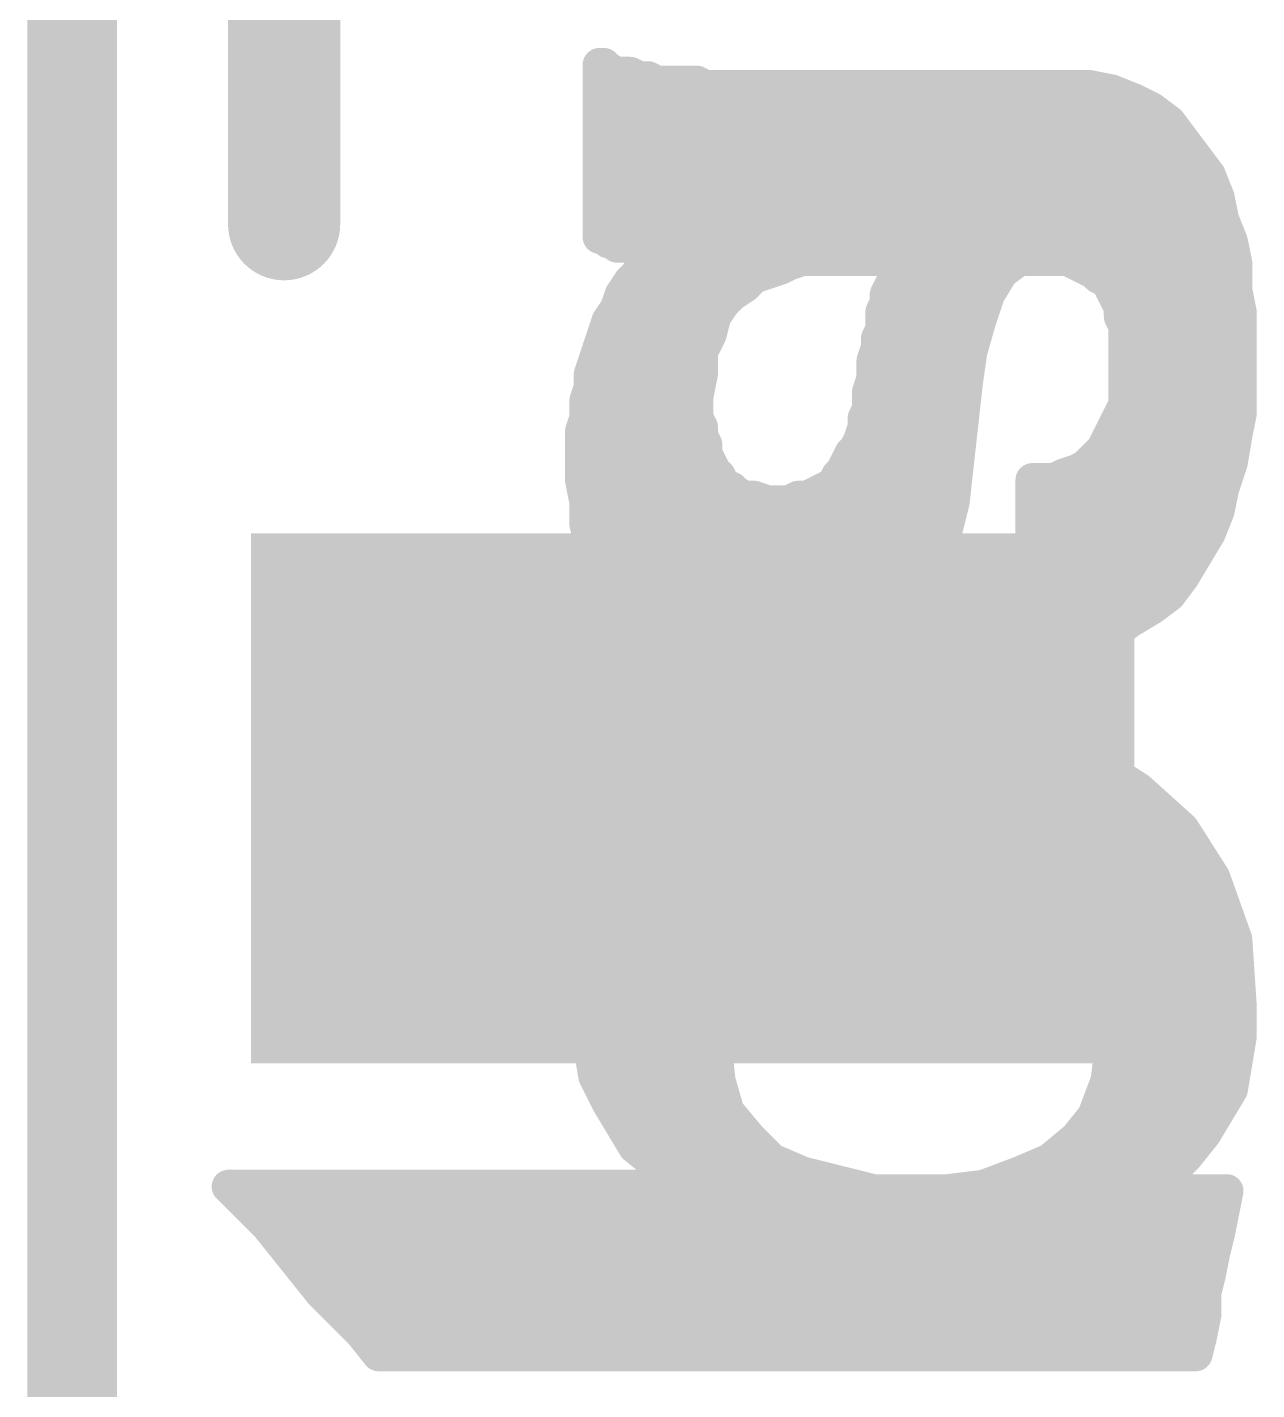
# Model space of a CAD drawing. Extents: x -41 to 66, y -16 to 27.
# Drawn here: x -0.102 to 2.682, y 9.831 to 12.916 of the extents above; entities that cross this region are included whole.
import ezdxf

# ---------------------------------------------------------------- set-up
doc = ezdxf.new("R2010")
doc.units = 0
for name, color, linetype in [('1', 12, 'CONTINUOUS'), ('16', 132, 'CONTINUOUS'), ('20', 31, 'CONTINUOUS'), ('21', 41, 'CONTINUOUS'), ('22', 40, 'CONTINUOUS')]:
    doc.layers.add(name, color=color, linetype=linetype)

# ---------------------------------------------------------------- blocks, each defined once
blk = doc.blocks.new('RECT')
blk.add_solid([(-0.5, -0.5), (0.5, -0.5), (-0.5, 0.5), (0.5, 0.5)])

msp = doc.modelspace()

# ---------------------------------------------------------------- linework, layer by layer
at = {"layer": '1', "const_width": 0.2032}
msp.add_lwpolyline([(0, 0), (0, 26.67)], dxfattribs=at)
at = {"layer": '16', "const_width": 0.2032}
msp.add_lwpolyline([(0, 0), (0, 26.67)], dxfattribs=at)
at = {"layer": '20', "const_width": 0.2032}
msp.add_lwpolyline([(0, 26.67), (0, 0)], dxfattribs=at)
at = {"layer": '21', "const_width": 0.254}
msp.add_lwpolyline([(0.48, 15.47), (0.48, 12.47)], dxfattribs=at)
at = {"layer": '21', "const_width": 0.127}
msp.add_lwpolyline([(0.4165, 12.47, 1), (0.5435, 12.47)], format="xyb", dxfattribs=at)
at = {"layer": '22', "const_width": 0.0762}
for points in [[(1.204, 12.831), (1.194, 12.831)], [(1.194, 12.831), (1.194, 12.441)], [(1.214, 12.821), (1.204, 12.831)], [(1.194, 12.8016), (1.2828, 12.8016)], [(1.234, 12.811), (1.214, 12.821)], [(1.264, 12.811), (1.234, 12.811)], [(1.284, 12.801), (1.264, 12.811)], [(1.304, 12.801), (1.284, 12.801)], [(1.324, 12.791), (1.304, 12.801)], [(1.414, 12.791), (1.324, 12.791)], [(1.434, 12.781), (1.414, 12.791)], [(2.304, 12.781), (1.434, 12.781)], [(2.354, 12.771), (2.304, 12.781)], [(2.404, 12.751), (2.354, 12.771)], [(2.444, 12.731), (2.404, 12.751)], [(1.194, 12.7254), (2.4515, 12.7254)], [(2.484, 12.701), (2.444, 12.731)], [(2.574, 12.581), (2.484, 12.701)], [(1.194, 12.6492), (2.5229, 12.6492)], [(2.594, 12.531), (2.574, 12.581)], [(1.194, 12.573), (2.5772, 12.573)], [(2.604, 12.481), (2.594, 12.531)], [(1.194, 12.4968), (2.6008, 12.4968)], [(2.624, 12.431), (2.604, 12.481)], [(1.194, 12.441), (1.204, 12.441)], [(1.204, 12.441), (1.214, 12.431)], [(1.214, 12.431), (1.224, 12.431)], [(1.224, 12.431), (1.234, 12.421)], [(2.634, 12.381), (2.624, 12.431)], [(1.234, 12.421), (1.264, 12.421)], [(1.264, 12.421), (1.274, 12.411)], [(1.2644, 12.4206), (2.6261, 12.4206)], [(1.274, 12.411), (1.334, 12.411)], [(1.334, 12.411), (1.304, 12.391)], [(1.304, 12.391), (1.284, 12.361)], [(1.544, 12.351), (1.604, 12.371)], [(1.604, 12.371), (1.624, 12.381)], [(1.624, 12.381), (1.654, 12.391)], [(1.654, 12.391), (1.884, 12.391)], [(1.884, 12.391), (1.864, 12.371)], [(1.864, 12.371), (1.864, 12.351)], [(2.104, 12.361), (2.144, 12.391)], [(2.144, 12.391), (2.254, 12.391)], [(2.254, 12.391), (2.314, 12.361)], [(2.634, 12.321), (2.634, 12.381)], [(1.264, 12.341), (1.244, 12.311)], [(1.284, 12.361), (1.264, 12.341)], [(1.2674, 12.3444), (1.5374, 12.3444)], [(1.524, 12.331), (1.544, 12.351)], [(1.864, 12.351), (1.844, 12.311)], [(1.8607, 12.3444), (2.094, 12.3444)], [(2.074, 12.311), (2.104, 12.361)], [(2.314, 12.361), (2.324, 12.351)], [(2.324, 12.351), (2.344, 12.341)], [(2.3372, 12.3444), (2.634, 12.3444)], [(2.344, 12.341), (2.374, 12.281)], [(1.244, 12.311), (1.234, 12.281)], [(1.474, 12.291), (1.494, 12.311)], [(1.494, 12.311), (1.524, 12.331)], [(1.844, 12.311), (1.844, 12.291)], [(2.054, 12.251), (2.074, 12.311)], [(2.644, 12.271), (2.634, 12.321)], [(1.234, 12.281), (1.214, 12.251)], [(1.454, 12.261), (1.474, 12.291)], [(1.844, 12.291), (1.834, 12.271)], [(2.374, 12.281), (2.374, 12.261)], [(1.214, 12.251), (1.174, 12.131)], [(1.2255, 12.2682), (1.4588, 12.2682)], [(1.444, 12.221), (1.454, 12.261)], [(1.834, 12.271), (1.834, 12.231)], [(1.834, 12.2682), (2.0597, 12.2682)], [(2.034, 12.181), (2.054, 12.251)], [(2.374, 12.2682), (2.644, 12.2682)], [(2.374, 12.261), (2.384, 12.241)], [(2.384, 12.241), (2.384, 12.061)], [(2.644, 12.041), (2.644, 12.271)], [(1.424, 12.181), (1.444, 12.221)], [(1.834, 12.231), (1.824, 12.211)], [(1.824, 12.211), (1.824, 12.191)], [(2.034, 12.181), (1.834, 12.231)], [(1.834, 12.231), (2.034, 12.181)], [(1.1943, 12.192), (1.4295, 12.192)], [(1.424, 12.131), (1.424, 12.181)], [(1.824, 12.191), (1.814, 12.161)], [(1.824, 12.192), (1.99, 12.192)], [(1.99, 12.192), (2.0371, 12.192)], [(2.024, 12.111), (2.034, 12.181)], [(2.384, 12.192), (2.644, 12.192)], [(1.814, 12.161), (1.814, 12.121)], [(1.174, 12.131), (1.174, 12.101)], [(1.414, 12.081), (1.424, 12.131)], [(1.814, 12.121), (1.804, 12.091)], [(1.174, 12.101), (1.164, 12.071)], [(1.174, 12.1158), (1.421, 12.1158)], [(1.804, 12.091), (1.804, 12.051)], [(1.8123, 12.1158), (2.0247, 12.1158)], [(2.004, 11.931), (2.024, 12.111)], [(2.384, 12.1158), (2.644, 12.1158)], [(1.164, 12.071), (1.164, 12.031)], [(1.414, 12.031), (1.414, 12.081)], [(2.384, 12.061), (2.334, 11.961)], [(1.164, 12.031), (1.154, 12.001)], [(1.164, 12.0396), (1.414, 12.0396)], [(1.424, 12.011), (1.414, 12.031)], [(1.804, 12.051), (1.794, 12.031)], [(1.794, 12.031), (1.794, 12.011)], [(1.7983, 12.0396), (2.0161, 12.0396)], [(2.3733, 12.0396), (2.6437, 12.0396)], [(2.634, 11.991), (2.644, 12.041)], [(1.154, 12.001), (1.154, 11.891)], [(1.424, 11.991), (1.424, 12.011)], [(1.794, 12.011), (1.784, 11.981)], [(1.794, 12.011), (2.004, 11.931)], [(2.004, 11.931), (1.794, 12.011)], [(1.154, 11.9634), (1.434, 11.9634)], [(1.434, 11.971), (1.424, 11.991)], [(1.434, 11.951), (1.434, 11.971)], [(1.784, 11.981), (1.774, 11.961)], [(1.7752, 11.9634), (1.919, 11.9634)], [(1.919, 11.9634), (2.0076, 11.9634)], [(2.3352, 11.9634), (2.6294, 11.9634)], [(2.624, 11.931), (2.634, 11.991)], [(1.454, 11.911), (1.434, 11.951)], [(1.764, 11.951), (1.744, 11.911)], [(1.774, 11.961), (1.764, 11.951)], [(2.334, 11.961), (2.294, 11.921)], [(1.464, 11.901), (1.454, 11.911)], [(1.744, 11.911), (1.734, 11.901)], [(1.994, 11.841), (2.004, 11.931)], [(2.274, 11.911), (2.244, 11.901)], [(2.294, 11.921), (2.274, 11.911)], [(2.604, 11.871), (2.624, 11.931)], [(1.154, 11.891), (1.164, 11.841)], [(1.1548, 11.8872), (1.4709, 11.8872)], [(1.474, 11.881), (1.464, 11.901)], [(1.494, 11.871), (1.474, 11.881)], [(1.504, 11.861), (1.494, 11.871)], [(1.724, 11.881), (1.664, 11.851)], [(1.734, 11.901), (1.724, 11.881)], [(1.7271, 11.8872), (1.9991, 11.8872)], [(2.224, 11.891), (2.174, 11.891)], [(2.174, 11.891), (2.174, 11.501)], [(2.174, 11.8872), (2.6094, 11.8872)], [(2.244, 11.901), (2.224, 11.891)], [(2.594, 11.821), (2.604, 11.871)], [(1.164, 11.841), (1.164, 11.791)], [(1.524, 11.851), (1.504, 11.861)], [(1.544, 11.851), (1.524, 11.851)], [(1.574, 11.841), (1.544, 11.851)], [(1.624, 11.841), (1.574, 11.841)], [(1.644, 11.851), (1.624, 11.841)], [(1.664, 11.851), (1.644, 11.851)], [(1.974, 11.761), (1.994, 11.841)], [(1.164, 11.811), (1.9865, 11.811)], [(2.174, 11.811), (2.59, 11.811)], [(2.574, 11.771), (2.594, 11.821)], [(1.164, 11.791), (1.174, 11.751)], [(1.174, 11.751), (1.194, 11.701)], [(1.944, 11.681), (1.974, 11.761)], [(2.514, 11.671), (2.574, 11.771)], [(1.1805, 11.7348), (1.9642, 11.7348)], [(2.174, 11.7348), (2.5523, 11.7348)], [(1.194, 11.701), (1.214, 11.661)], [(1.214, 11.661), (1.234, 11.631)], [(1.2156, 11.6586), (1.9312, 11.6586)], [(1.904, 11.611), (1.944, 11.681)], [(2.174, 11.6586), (2.5047, 11.6586)], [(2.484, 11.631), (2.514, 11.671)], [(1.234, 11.631), (1.254, 11.591)], [(2.444, 11.601), (2.484, 11.631)], [(1.844, 11.541), (1.904, 11.611)], [(2.394, 11.571), (2.444, 11.601)], [(1.254, 11.591), (1.284, 11.561)], [(1.2626, 11.5824), (1.8795, 11.5824)], [(2.174, 11.5824), (2.413, 11.5824)], [(2.354, 11.541), (2.394, 11.571)], [(1.284, 11.561), (1.314, 11.541)], [(1.314, 11.541), (1.354, 11.511)], [(1.774, 11.501), (1.844, 11.541)], [(2.294, 11.521), (2.354, 11.541)], [(1.354, 11.511), (1.384, 11.491)], [(1.3612, 11.5062), (1.7831, 11.5062)], [(1.684, 11.471), (1.774, 11.501)], [(2.174, 11.501), (2.294, 11.521)], [(2.174, 11.5062), (2.2052, 11.5062)], [(1.384, 11.491), (1.434, 11.481)], [(1.434, 11.481), (1.474, 11.461)], [(1.574, 11.451), (1.684, 11.471)], [(1.474, 11.461), (1.524, 11.461)], [(1.524, 11.461), (1.574, 11.451)], [(1.744, 11.331), (1.614, 11.301)], [(1.884, 11.341), (1.744, 11.331)], [(1.894, 10.951), (1.884, 11.341)], [(2.034, 11.331), (1.884, 11.341)], [(1.884, 11.341), (1.894, 10.951)], [(2.174, 11.301), (2.034, 11.331)], [(1.614, 11.301), (1.494, 11.251)], [(2.304, 11.261), (2.174, 11.301)], [(1.5578, 11.2776), (1.8856, 11.2776)], [(1.8856, 11.2776), (2.2501, 11.2776)], [(2.414, 11.191), (2.304, 11.261)], [(1.494, 11.251), (1.384, 11.191)], [(1.494, 11.251), (1.654, 10.911)], [(1.654, 10.911), (1.494, 11.251)], [(1.4031, 11.2014), (1.5173, 11.2014)], [(1.5173, 11.2014), (1.8876, 11.2014)], [(1.8876, 11.2014), (2.3977, 11.2014)], [(1.384, 11.191), (1.294, 11.101)], [(2.514, 11.101), (2.414, 11.191)], [(1.294, 11.101), (1.214, 10.991)], [(1.3182, 11.1252), (1.5532, 11.1252)], [(1.5532, 11.1252), (1.8895, 11.1252)], [(1.8895, 11.1252), (2.4871, 11.1252)], [(2.584, 10.991), (2.514, 11.101)], [(1.2562, 11.049), (1.5891, 11.049)], [(1.5891, 11.049), (1.8915, 11.049)], [(1.8915, 11.049), (2.5471, 11.049)], [(1.214, 10.991), (1.174, 10.871)], [(2.634, 10.851), (2.584, 10.991)], [(1.2079, 10.9728), (1.6249, 10.9728)], [(1.6249, 10.9728), (1.8934, 10.9728)], [(1.734, 10.941), (1.814, 10.951)], [(1.814, 10.951), (1.894, 10.951)], [(1.8934, 10.9728), (2.5905, 10.9728)], [(1.894, 10.951), (1.984, 10.951)], [(1.984, 10.951), (2.064, 10.941)], [(1.654, 10.911), (1.734, 10.941)], [(2.064, 10.941), (2.144, 10.911)], [(1.1825, 10.8966), (1.6204, 10.8966)], [(1.584, 10.881), (1.654, 10.911)], [(2.144, 10.911), (2.214, 10.881)], [(2.1776, 10.8966), (2.6177, 10.8966)], [(1.174, 10.871), (1.154, 10.721)], [(1.534, 10.841), (1.584, 10.881)], [(2.214, 10.881), (2.274, 10.831)], [(1.484, 10.781), (1.534, 10.841)], [(2.274, 10.831), (2.314, 10.771)], [(2.644, 10.701), (2.634, 10.851)], [(1.1673, 10.8204), (1.5168, 10.8204)], [(2.2811, 10.8204), (2.636, 10.8204)], [(1.464, 10.701), (1.484, 10.781)], [(2.314, 10.771), (2.344, 10.701)], [(1.1571, 10.7442), (1.4748, 10.7442)], [(2.3255, 10.7442), (2.6411, 10.7442)], [(1.154, 10.721), (1.184, 10.541)], [(1.454, 10.621), (1.464, 10.701)], [(2.344, 10.701), (2.354, 10.611)], [(2.644, 10.631), (2.644, 10.701)], [(1.1628, 10.668), (1.4599, 10.668)], [(2.3477, 10.668), (2.644, 10.668)], [(1.464, 10.531), (1.454, 10.621)], [(2.354, 10.611), (2.344, 10.531)], [(2.624, 10.511), (2.644, 10.631)], [(1.1755, 10.5918), (1.4572, 10.5918)], [(2.3516, 10.5918), (2.6375, 10.5918)], [(1.184, 10.541), (1.214, 10.481)], [(1.1967, 10.5156), (1.4684, 10.5156)], [(1.484, 10.461), (1.464, 10.531)], [(2.344, 10.531), (2.314, 10.451)], [(2.3382, 10.5156), (2.6248, 10.5156)], [(2.564, 10.411), (2.624, 10.511)], [(1.214, 10.481), (1.274, 10.381)], [(1.534, 10.401), (1.484, 10.461)], [(1.239, 10.4394), (1.502, 10.4394)], [(2.314, 10.451), (2.274, 10.401)], [(2.3047, 10.4394), (2.581, 10.4394)], [(1.584, 10.351), (1.534, 10.401)], [(2.274, 10.401), (2.214, 10.351)], [(2.524, 10.361), (2.564, 10.411)], [(1.274, 10.381), (1.374, 10.301)], [(1.2963, 10.3632), (1.5718, 10.3632)], [(2.2286, 10.3632), (2.5258, 10.3632)], [(2.484, 10.321), (2.524, 10.361)], [(1.654, 10.321), (1.584, 10.351)], [(2.214, 10.351), (2.144, 10.321)], [(1.374, 10.301), (1.374, 10.291)], [(1.814, 10.281), (1.654, 10.321)], [(2.144, 10.321), (2.064, 10.291)], [(2.434, 10.281), (2.484, 10.321)], [(1.374, 10.291), (0.354, 10.291)], [(0.354, 10.291), (0.444, 10.201)], [(0.358, 10.287), (1.79, 10.287)], [(1.984, 10.281), (1.814, 10.281)], [(2.064, 10.291), (1.984, 10.281)], [(2.032, 10.287), (2.4415, 10.287)], [(2.614, 10.281), (2.434, 10.281)], [(2.594, 10.181), (2.614, 10.281)], [(0.4342, 10.2108), (2.6, 10.2108)], [(0.444, 10.201), (0.564, 10.051)], [(2.584, 10.141), (2.594, 10.181)], [(0.4971, 10.1346), (2.5827, 10.1346)], [(2.574, 10.091), (2.584, 10.141)], [(2.564, 10.051), (2.574, 10.091)], [(0.5581, 10.0584), (2.5659, 10.0584)], [(0.564, 10.051), (0.654, 9.961)], [(2.564, 10.001), (2.564, 10.051)], [(2.554, 9.951), (2.564, 10.001)], [(0.6328, 9.9822), (2.5602, 9.9822)], [(0.654, 9.961), (0.694, 9.911)], [(2.544, 9.911), (2.554, 9.951)], [(0.694, 9.911), (2.544, 9.911)]]:
    msp.add_lwpolyline(points, dxfattribs=at)
at = {"layer": '22', "const_width": 0.0381}
for points in [[(1.194, 12.8501, 1), (1.194, 12.812)], [(1.213, 12.831, 1), (1.1749, 12.831)], [(1.2175, 12.8445, 1), (1.1905, 12.8175)], [(1.204, 12.812, 1), (1.204, 12.8501)], [(1.194, 12.8207, 1), (1.194, 12.7826)], [(1.2225, 12.838, 1), (1.2055, 12.804)], [(1.2005, 12.8075, 1), (1.2275, 12.8345)], [(1.234, 12.83, 1), (1.234, 12.7919)], [(1.2255, 12.794, 1), (1.2425, 12.828)], [(1.2725, 12.828, 1), (1.2555, 12.794)], [(1.264, 12.7919, 1), (1.264, 12.83)], [(1.284, 12.8201, 1), (1.284, 12.782)], [(1.2755, 12.784, 1), (1.2925, 12.818)], [(1.2828, 12.7826, 1), (1.2828, 12.8207)], [(1.3125, 12.818, 1), (1.2955, 12.784)], [(1.304, 12.782, 1), (1.304, 12.8201)], [(1.324, 12.8101, 1), (1.324, 12.772)], [(1.3155, 12.774, 1), (1.3325, 12.808)], [(1.4225, 12.808, 1), (1.4055, 12.774)], [(1.414, 12.772, 1), (1.414, 12.8101)], [(1.434, 12.8001, 1), (1.434, 12.762)], [(1.4255, 12.764, 1), (1.4425, 12.798)], [(2.3077, 12.7997, 1), (2.3003, 12.7623)], [(2.304, 12.762, 1), (2.304, 12.8001)], [(2.3611, 12.7887, 1), (2.3469, 12.7533)], [(2.3503, 12.7523, 1), (2.3577, 12.7897)], [(2.4125, 12.768, 1), (2.3955, 12.734)], [(2.3969, 12.7333, 1), (2.4111, 12.7687)], [(1.194, 12.7445, 1), (1.194, 12.7064)], [(2.4554, 12.7462, 1), (2.4326, 12.7158)], [(2.4355, 12.714, 1), (2.4525, 12.748)], [(2.4515, 12.7064, 1), (2.4515, 12.7445)], [(2.4992, 12.7124, 1), (2.4688, 12.6896)], [(2.4726, 12.6858, 1), (2.4954, 12.7162)], [(1.194, 12.6683, 1), (1.194, 12.6302)], [(2.5229, 12.6302, 1), (2.5229, 12.6683)], [(2.5917, 12.5881, 1), (2.5563, 12.5739)], [(1.194, 12.5921, 1), (1.194, 12.554)], [(2.5588, 12.5696, 1), (2.5892, 12.5924)], [(2.5772, 12.554, 1), (2.5772, 12.5921)], [(2.6127, 12.5347, 1), (2.5753, 12.5273)], [(2.5763, 12.5239, 1), (2.6117, 12.5381)], [(1.194, 12.5159, 1), (1.194, 12.4778)], [(2.6008, 12.4778, 1), (2.6008, 12.5159)], [(2.6217, 12.4881, 1), (2.5863, 12.4739)], [(2.5853, 12.4773, 1), (2.6227, 12.4847)], [(1.194, 12.4601, 1), (1.194, 12.422)], [(1.2175, 12.4545, 1), (1.1905, 12.4275)], [(1.214, 12.4501, 1), (1.214, 12.412)], [(1.204, 12.422, 1), (1.204, 12.4601)], [(1.2375, 12.4445, 1), (1.2105, 12.4175)], [(1.224, 12.412, 1), (1.224, 12.4501)], [(2.6427, 12.4347, 1), (2.6053, 12.4273)], [(1.1749, 12.441, 1), (1.213, 12.441)], [(1.2005, 12.4175, 1), (1.2275, 12.4445)], [(1.234, 12.4401, 1), (1.234, 12.402)], [(1.2205, 12.4075, 1), (1.2475, 12.4345)], [(1.2775, 12.4345, 1), (1.2505, 12.4075)], [(1.2644, 12.4397, 1), (1.2644, 12.4016)], [(1.274, 12.4301, 1), (1.274, 12.392)], [(1.2605, 12.3975, 1), (1.2875, 12.4245)], [(1.264, 12.402, 1), (1.264, 12.4401)], [(1.3446, 12.3951, 1), (1.3234, 12.4269)], [(1.334, 12.392, 1), (1.334, 12.4301)], [(2.6063, 12.4239, 1), (2.6417, 12.4381)], [(2.6261, 12.4016, 1), (2.6261, 12.4397)], [(1.2934, 12.4069, 1), (1.3146, 12.3751)], [(1.3199, 12.3804, 1), (1.2881, 12.4016)], [(1.5955, 12.388, 1), (1.6125, 12.354)], [(1.61, 12.3529, 1), (1.598, 12.3891)], [(1.618, 12.3991, 1), (1.63, 12.3629)], [(1.6325, 12.364, 1), (1.6155, 12.398)], [(1.654, 12.4101, 1), (1.654, 12.372)], [(1.66, 12.3729, 1), (1.648, 12.4091)], [(1.8831, 12.371, 1), (1.845, 12.371)], [(1.8505, 12.3845, 1), (1.8775, 12.3575)], [(1.8975, 12.3775, 1), (1.8705, 12.4045)], [(1.884, 12.372, 1), (1.884, 12.4101)], [(2.144, 12.4101, 1), (2.144, 12.372)], [(2.1554, 12.3758, 1), (2.1326, 12.4062)], [(2.2625, 12.408, 1), (2.2455, 12.374)], [(2.254, 12.372, 1), (2.254, 12.4101)], [(2.6531, 12.381, 1), (2.615, 12.381)], [(2.6153, 12.3773, 1), (2.6527, 12.3847)], [(1.2505, 12.3545, 1), (1.2775, 12.3275)], [(1.2799, 12.3304, 1), (1.2481, 12.3516)], [(1.2674, 12.3635, 1), (1.2674, 12.3254)], [(1.2681, 12.3716, 1), (1.2999, 12.3504)], [(1.2975, 12.3475, 1), (1.2705, 12.3745)], [(1.538, 12.3691, 1), (1.55, 12.3329)], [(1.5575, 12.3375, 1), (1.5305, 12.3645)], [(1.5374, 12.3254, 1), (1.5374, 12.3635)], [(1.8607, 12.3635, 1), (1.8607, 12.3254)], [(1.881, 12.3425, 1), (1.847, 12.3595)], [(2.0926, 12.3762, 1), (2.1154, 12.3458)], [(2.1203, 12.3512, 1), (2.0877, 12.3708)], [(2.094, 12.3254, 1), (2.094, 12.3635)], [(2.3275, 12.3745, 1), (2.3005, 12.3475)], [(2.3325, 12.368, 1), (2.3155, 12.334)], [(2.3055, 12.344, 1), (2.3225, 12.378)], [(2.3105, 12.3375, 1), (2.3375, 12.3645)], [(2.3372, 12.3635, 1), (2.3372, 12.3254)], [(2.361, 12.3495, 1), (2.327, 12.3325)], [(2.3355, 12.324, 1), (2.3525, 12.358)], [(2.634, 12.3254, 1), (2.634, 12.3635)], [(1.2281, 12.3216, 1), (1.2599, 12.3004)], [(1.2621, 12.305, 1), (1.2259, 12.317)], [(1.4834, 12.3269, 1), (1.5046, 12.2951)], [(1.5075, 12.2975, 1), (1.4805, 12.3245)], [(1.5105, 12.3445, 1), (1.5375, 12.3175)], [(1.5346, 12.3151, 1), (1.5134, 12.3469)], [(1.8631, 12.311, 1), (1.825, 12.311)], [(1.845, 12.351, 1), (1.8831, 12.351)], [(2.0921, 12.305, 1), (2.0559, 12.317)], [(2.6527, 12.3247, 1), (2.6153, 12.3173)], [(1.2499, 12.2704, 1), (1.2181, 12.2916)], [(1.4605, 12.3045, 1), (1.4875, 12.2775)], [(1.4899, 12.2804, 1), (1.4581, 12.3016)], [(1.827, 12.3195, 1), (1.861, 12.3025)], [(1.825, 12.291, 1), (1.8631, 12.291)], [(1.861, 12.2825, 1), (1.827, 12.2995)], [(2.0577, 12.3208, 1), (2.0903, 12.3012)], [(2.3931, 12.281, 1), (2.355, 12.281)], [(2.615, 12.321, 1), (2.6531, 12.321)], [(1.1981, 12.2616, 1), (1.2299, 12.2404)], [(1.2321, 12.245, 1), (1.1959, 12.257)], [(1.2255, 12.2873, 1), (1.2255, 12.2492)], [(1.2159, 12.287, 1), (1.2521, 12.275)], [(1.4381, 12.2716, 1), (1.4699, 12.2504)], [(1.4725, 12.2564, 1), (1.4355, 12.2656)], [(1.4588, 12.2492, 1), (1.4588, 12.2873)], [(1.8531, 12.271, 1), (1.815, 12.271)], [(1.834, 12.2873, 1), (1.834, 12.2492)], [(1.817, 12.2795, 1), (1.851, 12.2625)], [(2.0723, 12.2458, 1), (2.0357, 12.2562)], [(2.0597, 12.2492, 1), (2.0597, 12.2873)], [(2.374, 12.2873, 1), (2.374, 12.2492)], [(2.391, 12.2695, 1), (2.357, 12.2525)], [(2.355, 12.261, 1), (2.3931, 12.261)], [(2.357, 12.2725, 1), (2.391, 12.2895)], [(2.403, 12.241, 1), (2.3649, 12.241)], [(2.6631, 12.271, 1), (2.625, 12.271)], [(2.6253, 12.2673, 1), (2.6627, 12.2747)], [(2.644, 12.2492, 1), (2.644, 12.2873)], [(1.461, 12.2125, 1), (1.427, 12.2295)], [(1.8431, 12.211, 1), (1.805, 12.211)], [(1.8386, 12.2495, 1), (1.8294, 12.2125)], [(1.8386, 12.2495, 1), (1.8294, 12.2125)], [(1.815, 12.231, 1), (1.8531, 12.231)], [(1.851, 12.2225, 1), (1.817, 12.2395)], [(2.0359, 12.257, 1), (2.0721, 12.245)], [(2.367, 12.2325, 1), (2.401, 12.2495)], [(1.1943, 12.2111, 1), (1.1943, 12.173)], [(1.4431, 12.181, 1), (1.405, 12.181)], [(1.4255, 12.2256, 1), (1.4625, 12.2164)], [(1.4295, 12.173, 1), (1.4295, 12.2111)], [(1.807, 12.2195, 1), (1.841, 12.2025)], [(1.824, 12.2111, 1), (1.824, 12.173)], [(1.8421, 12.185, 1), (1.8059, 12.197)], [(1.99, 12.2111, 1), (1.99, 12.173)], [(1.99, 12.173, 1), (1.99, 12.2111)], [(2.0529, 12.1783, 1), (2.0151, 12.1837)], [(2.0294, 12.1625, 1), (2.0386, 12.1995)], [(2.0294, 12.1625, 1), (2.0386, 12.1995)], [(2.0371, 12.173, 1), (2.0371, 12.2111)], [(2.384, 12.2111, 1), (2.384, 12.173)], [(2.644, 12.173, 1), (2.644, 12.2111)], [(1.407, 12.1895, 1), (1.441, 12.1725)], [(1.8331, 12.161, 1), (1.795, 12.161)], [(1.7959, 12.167, 1), (1.8321, 12.155)], [(1.805, 12.191, 1), (1.8431, 12.191)], [(2.0157, 12.1862, 1), (2.0523, 12.1758)], [(1.1559, 12.137, 1), (1.1921, 12.125)], [(1.1931, 12.131, 1), (1.155, 12.131)], [(1.4427, 12.1273, 1), (1.4053, 12.1347)], [(1.8321, 12.115, 1), (1.7959, 12.127)], [(1.174, 12.1349, 1), (1.174, 12.0968)], [(1.1921, 12.095, 1), (1.1559, 12.107)], [(1.405, 12.131, 1), (1.4431, 12.131)], [(1.421, 12.0968, 1), (1.421, 12.1349)], [(1.8231, 12.091, 1), (1.785, 12.091)], [(1.8123, 12.1349, 1), (1.8123, 12.0968)], [(1.795, 12.121, 1), (1.8331, 12.121)], [(2.0051, 12.1137, 1), (2.0429, 12.1083)], [(2.0429, 12.1089, 1), (2.0051, 12.1131)], [(2.0247, 12.0968, 1), (2.0247, 12.1349)], [(2.384, 12.1349, 1), (2.384, 12.0968)], [(2.644, 12.0968, 1), (2.644, 12.1349)], [(1.1459, 12.077, 1), (1.1821, 12.065)], [(1.1831, 12.071, 1), (1.145, 12.071)], [(1.155, 12.101, 1), (1.1931, 12.101)], [(1.3953, 12.0847, 1), (1.4327, 12.0773)], [(1.4331, 12.081, 1), (1.395, 12.081)], [(1.7859, 12.097, 1), (1.8221, 12.085)], [(2.401, 12.0525, 1), (2.367, 12.0695)], [(1.164, 12.0587, 1), (1.164, 12.0206)], [(1.1821, 12.025, 1), (1.1459, 12.037)], [(1.431, 12.0395, 1), (1.397, 12.0225)], [(1.414, 12.0206, 1), (1.414, 12.0587)], [(1.8131, 12.031, 1), (1.775, 12.031)], [(1.7983, 12.0587, 1), (1.7983, 12.0206)], [(1.785, 12.051, 1), (1.8231, 12.051)], [(1.821, 12.0425, 1), (1.787, 12.0595)], [(2.0161, 12.0206, 1), (2.0161, 12.0587)], [(2.3733, 12.0587, 1), (2.3733, 12.0206)], [(2.3649, 12.061, 1), (2.403, 12.061)], [(2.6627, 12.0373, 1), (2.6253, 12.0447)], [(2.6437, 12.0206, 1), (2.6437, 12.0587)], [(1.1731, 12.001, 1), (1.135, 12.001)], [(1.145, 12.031, 1), (1.1831, 12.031)], [(1.395, 12.031, 1), (1.4331, 12.031)], [(1.4431, 12.011, 1), (1.405, 12.011)], [(1.407, 12.0025, 1), (1.441, 12.0195)], [(1.777, 12.0395, 1), (1.811, 12.0225)], [(1.8008, 12.0288, 1), (1.7872, 11.9932)], [(1.8008, 12.0288, 1), (1.7872, 11.9932)], [(1.8121, 12.005, 1), (1.7759, 12.017)], [(2.625, 12.041, 1), (2.6631, 12.041)], [(1.1359, 12.007, 1), (1.1721, 11.995)], [(1.154, 11.9825, 1), (1.154, 11.9444)], [(1.441, 11.9995, 1), (1.407, 11.9825)], [(1.405, 11.991, 1), (1.4431, 11.991)], [(1.4531, 11.971, 1), (1.415, 11.971)], [(1.434, 11.9444, 1), (1.434, 11.9825)], [(1.7752, 11.9825, 1), (1.7752, 11.9444)], [(1.7659, 11.987, 1), (1.8021, 11.975)], [(1.801, 11.9725, 1), (1.767, 11.9895)], [(1.775, 12.011, 1), (1.8131, 12.011)], [(1.919, 11.9825, 1), (1.919, 11.9444)], [(1.919, 11.9444, 1), (1.919, 11.9825)], [(2.0076, 11.9444, 1), (2.0076, 11.9825)], [(2.3352, 11.9825, 1), (2.3352, 11.9444)], [(2.6153, 11.9947, 1), (2.6527, 11.9873)], [(2.6528, 11.9879, 1), (2.6152, 11.9941)], [(2.6294, 11.9444, 1), (2.6294, 11.9825)], [(1.451, 11.9595, 1), (1.417, 11.9425)], [(1.415, 11.951, 1), (1.4531, 11.951)], [(1.417, 11.9625, 1), (1.451, 11.9795)], [(1.7505, 11.9645, 1), (1.7775, 11.9375)], [(1.781, 11.9425, 1), (1.747, 11.9595)], [(1.757, 11.9695, 1), (1.791, 11.9525)], [(1.7875, 11.9475, 1), (1.7605, 11.9745)], [(2.317, 11.9695, 1), (2.351, 11.9525)], [(2.3475, 11.9475, 1), (2.3205, 11.9745)], [(1.4675, 11.9245, 1), (1.4405, 11.8975)], [(1.7575, 11.8975, 1), (1.7305, 11.9245)], [(1.9851, 11.9331, 1), (2.0229, 11.9289)], [(2.0229, 11.9289, 1), (1.9851, 11.9331)], [(1.9972, 11.9132, 1), (2.0108, 11.9488)], [(1.9972, 11.9132, 1), (2.0108, 11.9488)], [(2.2655, 11.928, 1), (2.2825, 11.894)], [(2.28, 11.8929, 1), (2.268, 11.9291)], [(2.2805, 11.9345, 1), (2.3075, 11.9075)], [(2.3025, 11.904, 1), (2.2855, 11.938)], [(2.6052, 11.9341, 1), (2.6428, 11.9279)], [(2.6421, 11.925, 1), (2.6059, 11.937)], [(1.1727, 11.8947, 1), (1.1353, 11.8873)], [(1.135, 11.891, 1), (1.1731, 11.891)], [(1.1548, 11.9063, 1), (1.1548, 11.8681)], [(1.437, 11.9025, 1), (1.471, 11.9195)], [(1.481, 11.9095, 1), (1.447, 11.8925)], [(1.4505, 11.8875, 1), (1.4775, 11.9145)], [(1.4825, 11.898, 1), (1.4655, 11.864)], [(1.457, 11.8725, 1), (1.491, 11.8895)], [(1.4709, 11.8681, 1), (1.4709, 11.9063)], [(1.5075, 11.8845, 1), (1.4805, 11.8575)], [(1.707, 11.8895, 1), (1.741, 11.8725)], [(1.7271, 11.9063, 1), (1.7271, 11.8681)], [(1.7205, 11.9145, 1), (1.7475, 11.8875)], [(1.7325, 11.864, 1), (1.7155, 11.898)], [(1.751, 11.8925, 1), (1.717, 11.9095)], [(1.727, 11.9195, 1), (1.761, 11.9025)], [(1.9991, 11.8681, 1), (1.9991, 11.9063)], [(2.174, 11.9101, 1), (2.174, 11.872)], [(2.193, 11.891, 1), (2.1549, 11.891)], [(2.174, 11.9063, 1), (2.174, 11.8681)], [(2.2155, 11.908, 1), (2.2325, 11.874)], [(2.224, 11.872, 1), (2.224, 11.9101)], [(2.238, 11.9191, 1), (2.25, 11.8829)], [(2.2525, 11.884, 1), (2.2355, 11.918)], [(2.6227, 11.8673, 1), (2.5853, 11.8747)], [(2.6094, 11.8681, 1), (2.6094, 11.9063)], [(1.1831, 11.841, 1), (1.145, 11.841)], [(1.5125, 11.878, 1), (1.4955, 11.844)], [(1.4855, 11.854, 1), (1.5025, 11.888)], [(1.4905, 11.8475, 1), (1.5175, 11.8745)], [(1.524, 11.8701, 1), (1.524, 11.832)], [(1.5155, 11.834, 1), (1.5325, 11.868)], [(1.55, 11.8691, 1), (1.538, 11.8329)], [(1.544, 11.832, 1), (1.544, 11.8701)], [(1.574, 11.8601, 1), (1.574, 11.822)], [(1.568, 11.8229, 1), (1.58, 11.8591)], [(1.624, 11.822, 1), (1.624, 11.8601)], [(1.644, 11.8701, 1), (1.644, 11.832)], [(1.6525, 11.834, 1), (1.6355, 11.868)], [(1.6555, 11.868, 1), (1.6725, 11.834)], [(1.664, 11.832, 1), (1.664, 11.8701)], [(2.0125, 11.8364, 1), (1.9755, 11.8456)], [(2.5859, 11.877, 1), (2.6221, 11.865)], [(1.164, 11.83, 1), (1.164, 11.7919)], [(1.1453, 11.8373, 1), (1.1827, 11.8447)], [(1.6155, 11.858, 1), (1.6325, 11.824)], [(1.9751, 11.8431, 1), (2.0129, 11.8389)], [(1.9865, 11.7919, 1), (1.9865, 11.83)], [(2.174, 11.83, 1), (2.174, 11.7919)], [(2.6117, 11.8139, 1), (2.5763, 11.8281)], [(2.59, 11.7919, 1), (2.59, 11.83)], [(1.1825, 11.7956, 1), (1.1455, 11.7864)], [(2.5753, 11.8247, 1), (2.6127, 11.8173)], [(1.145, 11.791, 1), (1.1831, 11.791)], [(1.1917, 11.7581, 1), (1.1563, 11.7439)], [(1.9918, 11.7543, 1), (1.9562, 11.7677)], [(2.5563, 11.7781, 1), (2.5917, 11.7639)], [(2.5903, 11.7612, 1), (2.5577, 11.7808)], [(1.1555, 11.7464, 1), (1.1925, 11.7556)], [(1.1805, 11.7538, 1), (1.1805, 11.7157)], [(1.9555, 11.7656, 1), (1.9925, 11.7564)], [(1.9642, 11.7157, 1), (1.9642, 11.7538)], [(2.174, 11.7538, 1), (2.174, 11.7157)], [(2.5523, 11.7157, 1), (2.5523, 11.7538)], [(1.211, 11.7095, 1), (1.177, 11.6925)], [(1.1763, 11.6939, 1), (1.2117, 11.7081)], [(1.2299, 11.6716, 1), (1.1981, 11.6504)], [(1.2156, 11.6776, 1), (1.2156, 11.6395)], [(1.9262, 11.6877, 1), (1.9618, 11.6743)], [(1.9605, 11.6715, 1), (1.9275, 11.6905)], [(1.9312, 11.6395, 1), (1.9312, 11.6776)], [(2.174, 11.6776, 1), (2.174, 11.6395)], [(2.4977, 11.6808, 1), (2.5303, 11.6612)], [(2.5292, 11.6596, 1), (2.4988, 11.6824)], [(2.5047, 11.6395, 1), (2.5047, 11.6776)], [(1.197, 11.6525, 1), (1.231, 11.6695)], [(1.251, 11.6395, 1), (1.217, 11.6225)], [(2.4954, 11.6158, 1), (2.4726, 11.6462)], [(1.2181, 11.6204, 1), (1.2499, 11.6416)], [(1.8875, 11.6205, 1), (1.9205, 11.6015)], [(1.9185, 11.5986, 1), (1.8895, 11.6234)], [(2.4326, 11.6162, 1), (2.4554, 11.5858)], [(2.4538, 11.5847, 1), (2.4342, 11.6173)], [(2.4688, 11.6424, 1), (2.4992, 11.6196)], [(1.2675, 11.6045, 1), (1.2405, 11.5775)], [(1.237, 11.5825, 1), (1.271, 11.5995)], [(1.2626, 11.6014, 1), (1.2626, 11.5633)], [(1.8795, 11.5633, 1), (1.8795, 11.6014)], [(2.174, 11.6014, 1), (2.174, 11.5633)], [(2.3842, 11.5873, 1), (2.4038, 11.5547)], [(2.4054, 11.5558, 1), (2.3826, 11.5862)], [(2.413, 11.5633, 1), (2.413, 11.6014)], [(1.2946, 11.5769, 1), (1.2734, 11.5451)], [(1.2705, 11.5475, 1), (1.2975, 11.5745)], [(1.3254, 11.5562, 1), (1.3026, 11.5258)], [(1.3034, 11.5251, 1), (1.3246, 11.5569)], [(1.8295, 11.5534, 1), (1.8585, 11.5286)], [(1.8535, 11.5245, 1), (1.8345, 11.5575)], [(2.3426, 11.5562, 1), (2.3654, 11.5258)], [(2.36, 11.5229, 1), (2.348, 11.5591)], [(1.3646, 11.5269, 1), (1.3434, 11.4951)], [(1.3612, 11.5252, 1), (1.3612, 11.4871)], [(1.3426, 11.4958, 1), (1.3654, 11.5262)], [(1.78, 11.4829, 1), (1.768, 11.5191)], [(1.7831, 11.4871, 1), (1.7831, 11.5252)], [(2.174, 11.5252, 1), (2.174, 11.4871)], [(2.1709, 11.5198, 1), (2.1771, 11.4822)], [(2.2052, 11.4871, 1), (2.2052, 11.5252)], [(2.288, 11.5391, 1), (2.3, 11.5029)], [(2.2971, 11.5022, 1), (2.2909, 11.5398)], [(1.3877, 11.5097, 1), (1.3803, 11.4723)], [(1.3734, 11.4751, 1), (1.3946, 11.5069)], [(1.4425, 11.498, 1), (1.4255, 11.464)], [(1.4303, 11.4623, 1), (1.4377, 11.4997)], [(1.678, 11.4891, 1), (1.69, 11.4529)], [(1.6874, 11.4523, 1), (1.6806, 11.4897)], [(1.7645, 11.5175, 1), (1.7835, 11.4845)], [(2.1549, 11.501, 1), (2.193, 11.501)], [(1.474, 11.4801, 1), (1.474, 11.442)], [(1.4655, 11.444, 1), (1.4825, 11.478)], [(1.5277, 11.4797, 1), (1.5203, 11.4423)], [(1.524, 11.442, 1), (1.524, 11.4801)], [(1.5706, 11.4697, 1), (1.5774, 11.4323)], [(1.5703, 11.4323, 1), (1.5777, 11.4697)], [(1.7426, 11.35, 1), (1.7454, 11.312)], [(1.7483, 11.3124, 1), (1.7397, 11.3496)], [(1.903, 11.3415, 1), (1.865, 11.3405)], [(1.8853, 11.36, 1), (1.8827, 11.322)], [(1.903, 11.3415, 1), (1.865, 11.3405)], [(1.8854, 11.322, 1), (1.8826, 11.36)], [(2.038, 11.3496, 1), (2.03, 11.3124)], [(2.0327, 11.312, 1), (2.0353, 11.35)], [(1.6097, 11.3196, 1), (1.6183, 11.2824)], [(1.6213, 11.2834, 1), (1.6067, 11.3186)], [(2.1796, 11.3192, 1), (2.1684, 11.2828)], [(2.17, 11.2824, 1), (2.178, 11.3196)], [(1.5578, 11.2967, 1), (1.5578, 11.2586)], [(1.8856, 11.2967, 1), (1.8856, 11.2586)], [(1.8856, 11.2586, 1), (1.8856, 11.2967)], [(2.2501, 11.2586, 1), (2.2501, 11.2967)], [(2.3142, 11.2771, 1), (2.2938, 11.2449)], [(2.2984, 11.2428, 1), (2.3096, 11.2792)], [(1.5112, 11.2591, 1), (1.4768, 11.2429)], [(1.5112, 11.2591, 1), (1.4768, 11.2429)], [(1.4867, 11.2686, 1), (1.5013, 11.2334)], [(1.5031, 11.2343, 1), (1.4849, 11.2677)], [(1.4031, 11.2205, 1), (1.4031, 11.1824)], [(1.5173, 11.2205, 1), (1.5173, 11.1824)], [(1.5173, 11.1824, 1), (1.5173, 11.2205)], [(1.8876, 11.2205, 1), (1.8876, 11.1824)], [(1.8876, 11.1824, 1), (1.8876, 11.2205)], [(2.3977, 11.1824, 1), (2.3977, 11.2205)], [(1.3749, 11.2077, 1), (1.3931, 11.1743)], [(1.3975, 11.1775, 1), (1.3705, 11.2045)], [(2.4267, 11.2052, 1), (2.4013, 11.1768)], [(2.4038, 11.1749, 1), (2.4242, 11.2071)], [(1.3094, 11.0898, 1), (1.2786, 11.1122)], [(1.3182, 11.1443, 1), (1.3182, 11.1062)], [(1.5532, 11.1443, 1), (1.5532, 11.1062)], [(1.5532, 11.1062, 1), (1.5532, 11.1443)], [(1.8895, 11.1443, 1), (1.8895, 11.1062)], [(1.8895, 11.1062, 1), (1.8895, 11.1443)], [(2.4871, 11.1062, 1), (2.4871, 11.1443)], [(2.5301, 11.1112, 1), (2.4979, 11.0908)], [(1.2805, 11.1145, 1), (1.3075, 11.0875)], [(2.5013, 11.0868, 1), (2.5267, 11.1152)], [(1.2562, 11.0681, 1), (1.2562, 11.03)], [(1.5891, 11.0681, 1), (1.5891, 11.03)], [(1.5891, 11.03, 1), (1.5891, 11.0681)], [(1.8915, 11.0681, 1), (1.8915, 11.03)], [(1.8915, 11.03, 1), (1.8915, 11.0681)], [(2.5471, 11.03, 1), (2.5471, 11.0681)], [(1.1986, 11.0022, 1), (1.2294, 10.9798)], [(1.2321, 10.985, 1), (1.1959, 10.997)], [(2.6019, 10.9974, 1), (2.5661, 10.9846)], [(2.5679, 10.9808, 1), (2.6001, 11.0012)], [(1.2079, 10.9919, 1), (1.2079, 10.9538)], [(1.6249, 10.9919, 1), (1.6249, 10.9538)], [(1.6249, 10.9538, 1), (1.6249, 10.9919)], [(1.814, 10.9701, 1), (1.814, 10.932)], [(1.8164, 10.9321, 1), (1.8116, 10.9699)], [(1.8934, 10.9919, 1), (1.8934, 10.9538)], [(1.894, 10.9701, 1), (1.894, 10.932)], [(1.8934, 10.9538, 1), (1.8934, 10.9919)], [(1.894, 10.932, 1), (1.894, 10.9701)], [(1.9864, 10.9699, 1), (1.9816, 10.9321)], [(1.984, 10.932, 1), (1.984, 10.9701)], [(2.5905, 10.9538, 1), (2.5905, 10.9919)], [(1.7316, 10.9599, 1), (1.7364, 10.9221)], [(1.7407, 10.9232, 1), (1.7273, 10.9588)], [(1.875, 10.9505, 1), (1.913, 10.9515)], [(1.875, 10.9505, 1), (1.913, 10.9515)], [(2.0707, 10.9588, 1), (2.0573, 10.9232)], [(2.0616, 10.9221, 1), (2.0664, 10.9599)], [(1.1825, 10.9157, 1), (1.1825, 10.8776)], [(1.6204, 10.8776, 1), (1.6204, 10.9157)], [(1.6473, 10.9288, 1), (1.6607, 10.8932)], [(1.6368, 10.9029, 1), (1.6712, 10.9191)], [(1.6368, 10.9029, 1), (1.6712, 10.9191)], [(1.6615, 10.8935, 1), (1.6465, 10.9285)], [(2.1515, 10.9285, 1), (2.1365, 10.8935)], [(2.1373, 10.8932, 1), (2.1507, 10.9288)], [(2.1776, 10.9157, 1), (2.1776, 10.8776)], [(2.6177, 10.8776, 1), (2.6177, 10.9157)], [(1.1559, 10.877, 1), (1.1921, 10.865)], [(1.1929, 10.8685, 1), (1.1551, 10.8735)], [(1.5765, 10.8985, 1), (1.5915, 10.8635)], [(1.5959, 10.8661, 1), (1.5721, 10.8959)], [(2.2262, 10.8956, 1), (2.2018, 10.8664)], [(2.2065, 10.8635, 1), (2.2215, 10.8985)], [(1.5221, 10.8559, 1), (1.5459, 10.8261)], [(1.5486, 10.8288, 1), (1.5194, 10.8532)], [(2.2899, 10.8416, 1), (2.2581, 10.8204)], [(2.2618, 10.8164, 1), (2.2862, 10.8456)], [(2.653, 10.8523, 1), (2.615, 10.8497)], [(2.6161, 10.8446, 1), (2.6519, 10.8574)], [(1.1673, 10.8395, 1), (1.1673, 10.8014)], [(1.5168, 10.8014, 1), (1.5168, 10.8395)], [(2.2811, 10.8395, 1), (2.2811, 10.8014)], [(2.636, 10.8014, 1), (2.636, 10.8395)], [(1.4694, 10.7932, 1), (1.4986, 10.7688)], [(1.5025, 10.7764, 1), (1.4655, 10.7856)], [(2.3315, 10.7785, 1), (2.2965, 10.7635)], [(2.2981, 10.7604, 1), (2.3299, 10.7816)], [(1.1571, 10.7633, 1), (1.1571, 10.7252)], [(1.4748, 10.7252, 1), (1.4748, 10.7633)], [(2.3255, 10.7633, 1), (2.3255, 10.7252)], [(2.6411, 10.7252, 1), (2.6411, 10.7633)], [(1.1728, 10.7241, 1), (1.1352, 10.7179)], [(1.1351, 10.7235, 1), (1.1729, 10.7185)], [(1.4829, 10.6986, 1), (1.4451, 10.7034)], [(2.3629, 10.7031, 1), (2.3251, 10.6989)], [(2.6631, 10.701, 1), (2.625, 10.701)], [(1.1628, 10.6871, 1), (1.1628, 10.649)], [(1.4455, 10.7056, 1), (1.4825, 10.6964)], [(1.4599, 10.649, 1), (1.4599, 10.6871)], [(2.3265, 10.6935, 1), (2.3615, 10.7085)], [(2.3477, 10.6871, 1), (2.3477, 10.649)], [(2.625, 10.6997, 1), (2.663, 10.7023)], [(2.644, 10.649, 1), (2.644, 10.6871)], [(1.4729, 10.6231, 1), (1.4351, 10.6189)], [(2.3729, 10.6086, 1), (2.3351, 10.6134)], [(2.625, 10.631, 1), (2.6631, 10.631)], [(2.6628, 10.6279, 1), (2.6252, 10.6341)], [(1.1755, 10.6109, 1), (1.1755, 10.5728)], [(1.4351, 10.6234, 1), (1.4729, 10.6186)], [(1.4572, 10.5728, 1), (1.4572, 10.6109)], [(2.3516, 10.6109, 1), (2.3516, 10.5728)], [(2.3351, 10.6089, 1), (2.3729, 10.6131)], [(2.6375, 10.5728, 1), (2.6375, 10.6109)], [(1.201, 10.5495, 1), (1.167, 10.5325)], [(1.1652, 10.5379, 1), (1.2028, 10.5441)], [(1.1967, 10.5347, 1), (1.1967, 10.4966)], [(1.4823, 10.5362, 1), (1.4457, 10.5258)], [(1.4451, 10.5289, 1), (1.4829, 10.5331)], [(1.4684, 10.4966, 1), (1.4684, 10.5347)], [(2.3382, 10.5347, 1), (2.3382, 10.4966)], [(2.3251, 10.5334, 1), (2.3629, 10.5286)], [(2.3618, 10.5243, 1), (2.3262, 10.5377)], [(2.6248, 10.4966, 1), (2.6248, 10.5347)], [(2.6052, 10.5141, 1), (2.6428, 10.5079)], [(2.6403, 10.5012, 1), (2.6077, 10.5208)], [(1.2303, 10.4908, 1), (1.1977, 10.4712)], [(1.197, 10.4725, 1), (1.231, 10.4895)], [(1.4986, 10.4732, 1), (1.4694, 10.4488)], [(1.239, 10.4585, 1), (1.239, 10.4204)], [(1.4657, 10.4558, 1), (1.5023, 10.4662)], [(1.502, 10.4204, 1), (1.502, 10.4585)], [(2.3047, 10.4585, 1), (2.3047, 10.4204)], [(2.2962, 10.4577, 1), (2.3318, 10.4443)], [(2.3289, 10.4391, 1), (2.2991, 10.4629)], [(2.581, 10.4204, 1), (2.581, 10.4585)], [(1.5475, 10.4145, 1), (1.5205, 10.3875)], [(1.5194, 10.3888, 1), (1.5486, 10.4132)], [(2.2591, 10.4129, 1), (2.2889, 10.3891)], [(2.2862, 10.3864, 1), (2.2618, 10.4156)], [(2.5477, 10.4208, 1), (2.5803, 10.4012)], [(2.5789, 10.3991, 1), (2.5491, 10.4229)], [(1.2859, 10.3959, 1), (1.2621, 10.3661)], [(1.2577, 10.3712, 1), (1.2903, 10.3908)], [(1.2963, 10.3823, 1), (1.2963, 10.3442)], [(1.5718, 10.3442, 1), (1.5718, 10.3823)], [(2.2286, 10.3823, 1), (2.2286, 10.3442)], [(2.5375, 10.3475, 1), (2.5105, 10.3745)], [(2.5258, 10.3442, 1), (2.5258, 10.3823)], [(1.5915, 10.3685, 1), (1.5765, 10.3335)], [(1.5705, 10.3375, 1), (1.5975, 10.3645)], [(2.2018, 10.3656, 1), (2.2262, 10.3364)], [(2.2215, 10.3335, 1), (2.2065, 10.3685)], [(2.5091, 10.3729, 1), (2.5389, 10.3491)], [(1.3931, 10.301, 1), (1.355, 10.301)], [(1.3621, 10.2861, 1), (1.3859, 10.3159)], [(1.6586, 10.3395, 1), (1.6494, 10.3025)], [(1.6465, 10.3035, 1), (1.6615, 10.3385)], [(2.1365, 10.3385, 1), (2.1515, 10.3035)], [(2.1507, 10.3032, 1), (2.1373, 10.3388)], [(2.4705, 10.3345, 1), (2.4975, 10.3075)], [(2.4959, 10.3061, 1), (2.4721, 10.3359)], [(0.354, 10.3101, 1), (0.354, 10.272)], [(0.3675, 10.3045, 1), (0.3405, 10.2775)], [(0.358, 10.3061, 1), (0.358, 10.268)], [(1.355, 10.291, 1), (1.3931, 10.291)], [(1.374, 10.272, 1), (1.374, 10.3101)], [(1.79, 10.268, 1), (1.79, 10.3061)], [(1.814, 10.3001, 1), (1.814, 10.262)], [(1.8094, 10.2625, 1), (1.8186, 10.2995)], [(1.9816, 10.2999, 1), (1.9864, 10.2621)], [(1.984, 10.262, 1), (1.984, 10.3001)], [(2.032, 10.3061, 1), (2.032, 10.268)], [(2.0573, 10.3088, 1), (2.0707, 10.2732)], [(2.0664, 10.2721, 1), (2.0616, 10.3099)], [(2.434, 10.3001, 1), (2.434, 10.262)], [(2.4221, 10.2959, 1), (2.4459, 10.2661)], [(2.4415, 10.268, 1), (2.4415, 10.3061)], [(2.6327, 10.2773, 1), (2.5953, 10.2847)], [(2.614, 10.262, 1), (2.614, 10.3001)], [(0.4342, 10.2299, 1), (0.4342, 10.1918)], [(2.6, 10.1918, 1), (2.6, 10.2299)], [(0.4589, 10.2129, 1), (0.4291, 10.1891)], [(0.4305, 10.1875, 1), (0.4575, 10.2145)], [(2.6125, 10.1764, 1), (2.5755, 10.1856)], [(2.5753, 10.1847, 1), (2.6127, 10.1773)], [(0.4971, 10.1537, 1), (0.4971, 10.1156)], [(2.5655, 10.1456, 1), (2.6025, 10.1364)], [(2.6027, 10.1373, 1), (2.5653, 10.1447)], [(2.5827, 10.1156, 1), (2.5827, 10.1537)], [(2.5925, 10.0864, 1), (2.5555, 10.0956)], [(0.5581, 10.0775, 1), (0.5581, 10.0394)], [(0.5775, 10.0645, 1), (0.5505, 10.0375)], [(2.5831, 10.051, 1), (2.545, 10.051)], [(2.5553, 10.0947, 1), (2.5927, 10.0873)], [(2.5659, 10.0394, 1), (2.5659, 10.0775)], [(0.5491, 10.0391, 1), (0.5789, 10.0629)], [(2.5455, 10.0556, 1), (2.5825, 10.0464)], [(2.5827, 9.9973, 1), (2.5453, 10.0047)], [(0.6328, 10.0013, 1), (0.6328, 9.9632)], [(0.6689, 9.9729, 1), (0.6391, 9.9491)], [(2.545, 10.001, 1), (2.5831, 10.001)], [(2.5602, 9.9632, 1), (2.5602, 10.0013)], [(0.6405, 9.9475, 1), (0.6675, 9.9745)], [(2.5353, 9.9547, 1), (2.5727, 9.9473)], [(2.5725, 9.9464, 1), (2.5355, 9.9556)], [(0.694, 9.93, 1), (0.694, 9.8919)], [(0.6791, 9.8991, 1), (0.7089, 9.9229)], [(2.5255, 9.9156, 1), (2.5625, 9.9064)], [(2.544, 9.8919, 1), (2.544, 9.93)]]:
    msp.add_lwpolyline(points, format="xyb", dxfattribs=at)

# ---------------------------------------------------------------- block references
at = {"layer": '1', "xscale": 1.2, "yscale": 2, "rotation": 270}
msp.add_blockref('RECT', (1.405, 11.17), dxfattribs=at)

doc.saveas('drawing.dxf')
